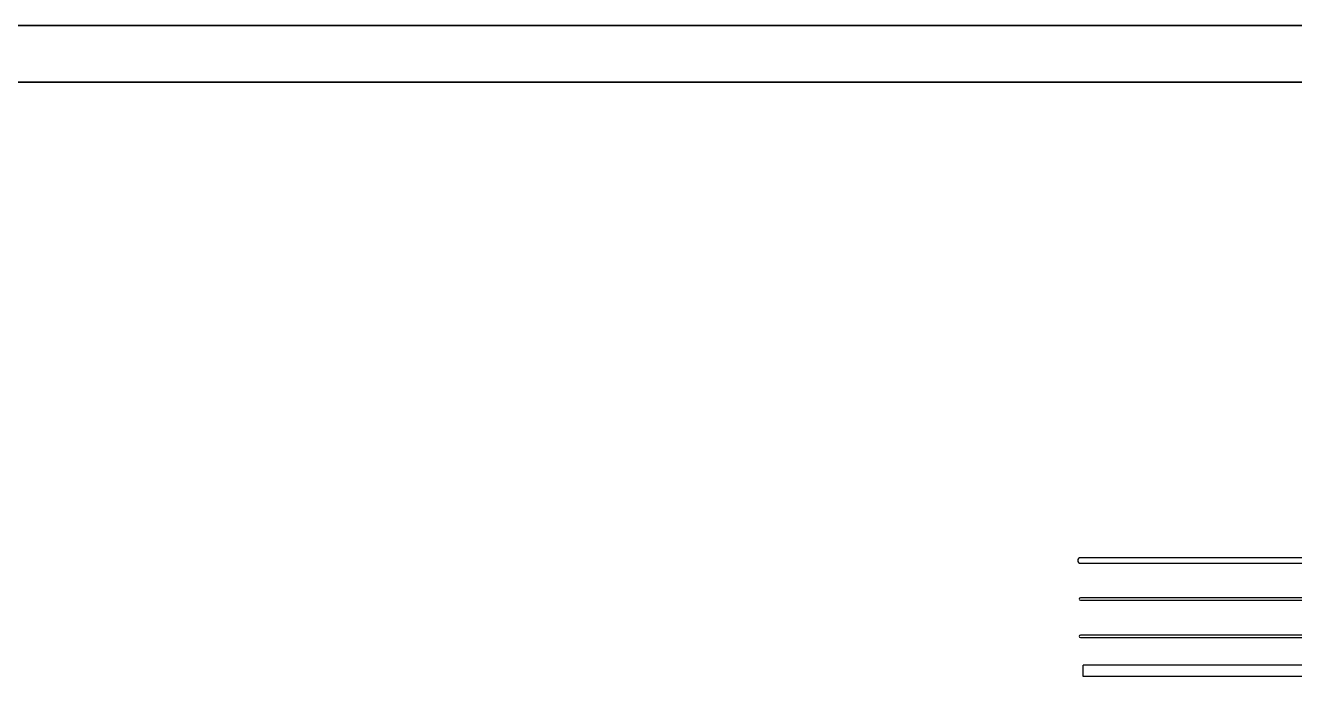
# Model space of a CAD drawing. Header units: millimetres. Extents: x 0 to 118900, y 0 to 84100.
# Drawn here: x 12994 to 24198, y 78351 to 84100 of the extents above; entities that cross this region are included whole.
import ezdxf

# ---------------------------------------------------------------- set-up
doc = ezdxf.new("R2010")
doc.units = ezdxf.units.MM
doc.header["$LTSCALE"] = 100
doc.layers.get('0').update_dxf_attribs({"lineweight": 18})
doc.layers.add('Border', color=7, linetype='Continuous', lineweight=35)
doc.layers.add('Visible', color=7, linetype='Continuous', lineweight=25)

# ---------------------------------------------------------------- blocks, each defined once
blk = doc.blocks.new('Borders Bigadan Border')
at = {"layer": 'Border'}
for p, q in [((0, 841), (1189, 841)), ((1184, 836), (20, 836))]:
    blk.add_line(p, q, dxfattribs=at)

msp = doc.modelspace()

# ---------------------------------------------------------------- linework, layer by layer
at = {"layer": 'Visible'}
for p, q in [((27519.77, 79400.35), (22307.76, 79400.35)), ((22307.76, 79352.05), (27510.02, 79352.05)), ((27510.02, 79046.85), (22307.76, 79046.85)), ((22307.76, 79025.55), (27510.02, 79025.55)), ((27510.02, 78716.85), (22307.76, 78716.85)), ((22307.76, 78695.55), (27491.49, 78695.55)), ((27475.69, 78451.2), (22331.91, 78451.2)), ((22331.91, 78351.2), (22331.91, 78451.2)), ((27490.81, 78351.2), (22331.91, 78351.2))]:
    msp.add_line(p, q, dxfattribs=at)
for centre, radius in [((22307.76, 79376.2), 24.15), ((22307.76, 79036.2), 10.65), ((22307.76, 78706.2), 10.65)]:
    msp.add_arc(centre, radius, 90, 270, dxfattribs=at)

# ---------------------------------------------------------------- block references
at = {"xscale": 100, "yscale": 100, "zscale": 100}
msp.add_blockref('Borders Bigadan Border', (0, 0), dxfattribs=at)

doc.saveas('drawing.dxf')
